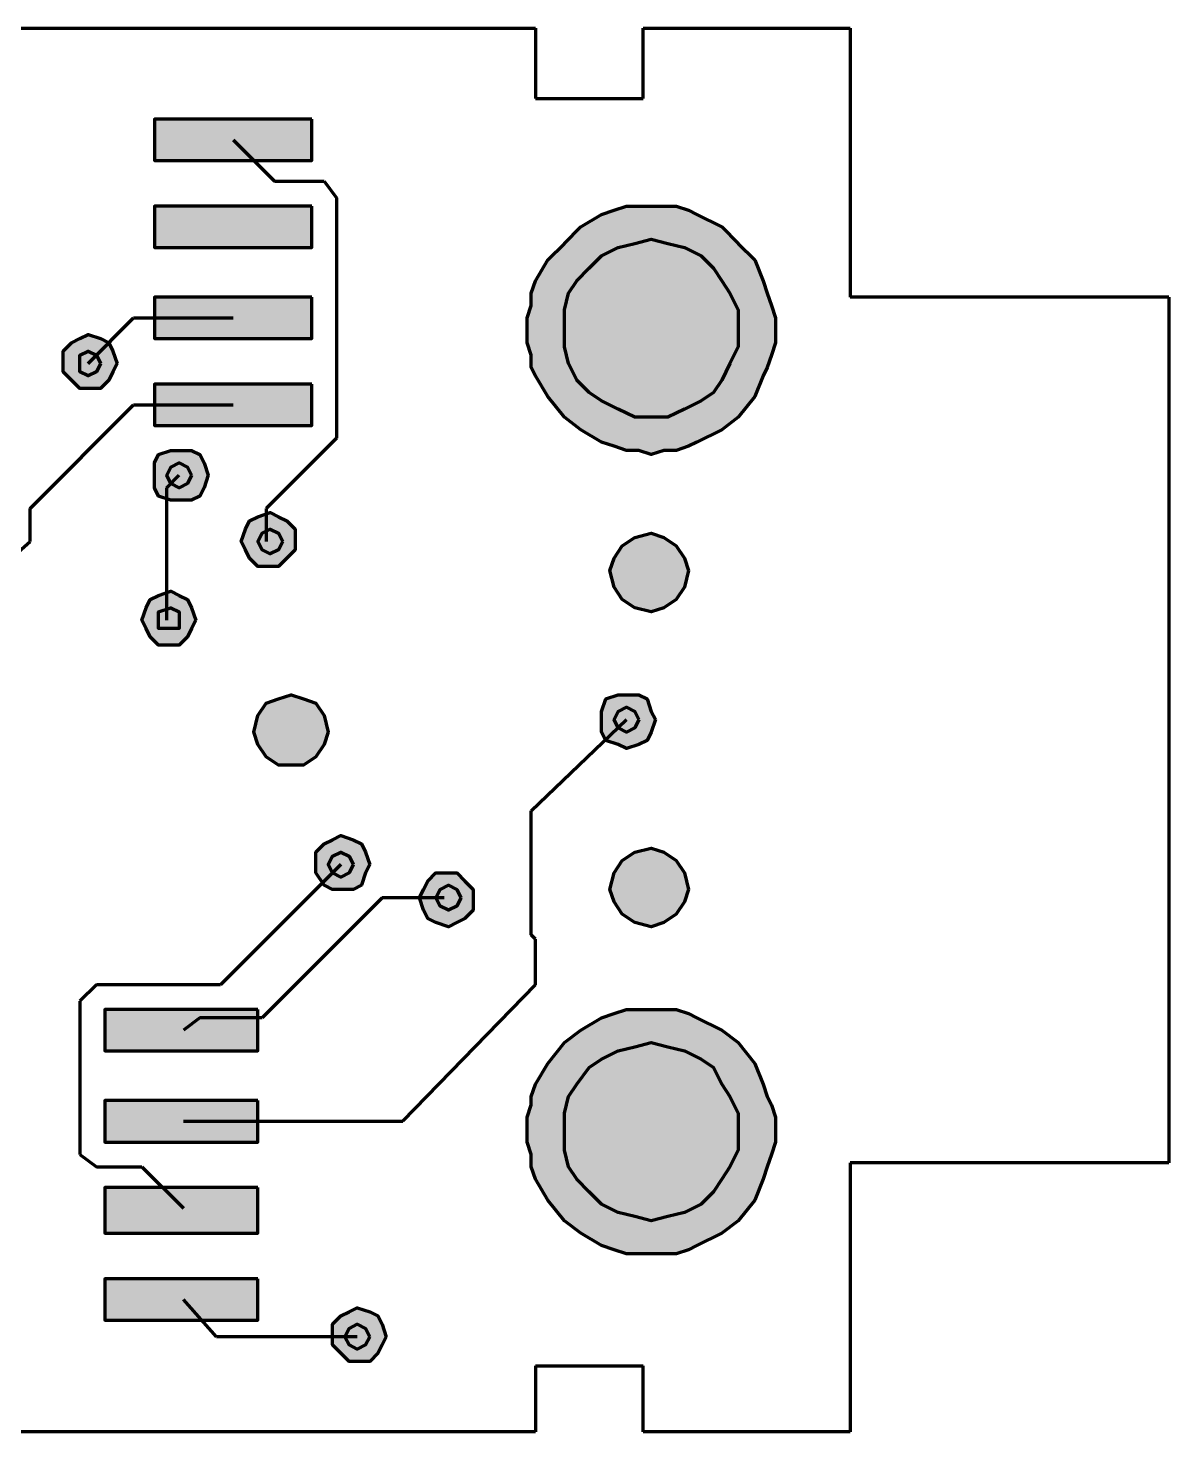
# Model space of a CAD drawing. Header units: inches. Extents: x 144.3 to 233.1, y 253.3 to 291.
# Drawn here: x 202.5 to 233.11, y 253.33 to 291 of the extents above; entities that cross this region are included whole.
import ezdxf

# ---------------------------------------------------------------- set-up
doc = ezdxf.new("R2010")
doc.units = ezdxf.units.IN
doc.header["$MEASUREMENT"] = 0
doc.layers.add('H', color=7, linetype='CONTINUOUS', lineweight=100)
doc.layers.add('P', color=250, linetype='CONTINUOUS', lineweight=100)

msp = doc.modelspace()

# ---------------------------------------------------------------- hatches: boundary and pattern name
at = {"layer": 'H', "linetype": 'Continuous'}
for color, points in [(0, [(210.111, 288.556), (205.889, 288.556), (205.889, 287.444), (210.111, 287.444)]), (0, [(210.111, 286.222), (205.889, 286.222), (205.889, 285.111), (210.111, 285.111)]), (0, [(222.556, 282.889), (222.556, 282.556), (222.444, 282.222), (222.333, 281.889), (222.222, 281.667), (222, 281.111), (221.556, 280.556), (221.111, 280.222), (220.444, 279.889), (220.222, 279.778), (219.889, 279.667), (219.556, 279.667), (219.222, 279.556), (218.889, 279.667), (218.556, 279.667), (218.222, 279.778), (217.889, 279.889), (217.333, 280.222), (216.889, 280.556), (216.444, 281.111), (216.111, 281.667), (216, 281.889), (216, 282.222), (215.889, 282.556), (215.889, 282.889), (215.889, 283.222), (216, 283.556), (216, 283.889), (216.111, 284.222), (216.444, 284.778), (216.889, 285.222), (217.333, 285.667), (217.889, 286), (218.222, 286.111), (218.556, 286.222), (218.889, 286.222), (219.222, 286.222), (219.556, 286.222), (219.889, 286.222), (220.222, 286.111), (220.444, 286), (221.111, 285.667), (221.556, 285.222), (222, 284.778), (222.222, 284.222), (222.333, 283.889), (222.444, 283.556), (222.556, 283.222)]), (7, [(221.556, 282.889), (221.556, 282.444), (221.333, 282), (221.111, 281.556), (220.889, 281.222), (220.556, 281), (220.111, 280.778), (219.667, 280.556), (219.222, 280.556), (218.778, 280.556), (218.333, 280.778), (217.889, 281), (217.556, 281.222), (217.222, 281.556), (217, 282), (216.889, 282.444), (216.889, 282.889), (216.889, 283.444), (217, 283.889), (217.222, 284.222), (217.556, 284.556), (217.889, 284.889), (218.333, 285.111), (218.778, 285.222), (219.222, 285.333), (219.667, 285.222), (220.111, 285.111), (220.556, 284.889), (220.889, 284.556), (221.111, 284.222), (221.333, 283.889), (221.556, 283.444)]), (0, [(210.111, 283.778), (205.889, 283.778), (205.889, 282.667), (210.111, 282.667)]), (0, [(204.889, 282), (204.778, 281.778), (204.667, 281.556), (204.444, 281.333), (204.111, 281.333), (203.889, 281.333), (203.667, 281.556), (203.444, 281.778), (203.444, 282), (203.444, 282.333), (203.667, 282.556), (203.889, 282.667), (204.111, 282.778), (204.444, 282.667), (204.667, 282.556), (204.778, 282.333)]), (7, [(204.444, 282), (204.333, 281.778), (204.111, 281.667), (203.889, 281.778), (203.889, 282), (203.889, 282.222), (204.111, 282.333), (204.333, 282.222)]), (0, [(210.111, 281.444), (205.889, 281.444), (205.889, 280.333), (210.111, 280.333)]), (0, [(207.333, 279), (207.222, 278.667), (207.111, 278.444), (206.889, 278.333), (206.556, 278.333), (206.333, 278.333), (206, 278.444), (205.889, 278.667), (205.889, 279), (205.889, 279.333), (206, 279.556), (206.333, 279.667), (206.556, 279.667), (206.889, 279.667), (207.111, 279.556), (207.222, 279.333)]), (7, [(206.889, 279), (206.778, 278.778), (206.556, 278.667), (206.333, 278.778), (206.222, 279), (206.333, 279.222), (206.556, 279.333), (206.778, 279.222)]), (0, [(209.667, 277.222), (209.667, 277), (209.444, 276.778), (209.222, 276.556), (209, 276.556), (208.667, 276.556), (208.444, 276.778), (208.333, 277), (208.222, 277.222), (208.333, 277.556), (208.444, 277.778), (208.667, 277.889), (209, 278), (209.222, 277.889), (209.444, 277.778), (209.667, 277.556)]), (7, [(209.333, 277.222), (209.222, 277), (209, 276.889), (208.778, 277), (208.667, 277.222), (208.778, 277.444), (209, 277.556), (209.222, 277.444)]), (7, [(220.222, 276.444), (220.111, 276), (219.889, 275.667), (219.556, 275.444), (219.222, 275.333), (218.778, 275.444), (218.444, 275.667), (218.222, 276), (218.111, 276.444), (218.222, 276.778), (218.444, 277.111), (218.778, 277.333), (219.222, 277.444), (219.556, 277.333), (219.889, 277.111), (220.111, 276.778)]), (0, [(207, 275.111), (206.889, 274.889), (206.778, 274.667), (206.556, 274.444), (206.333, 274.444), (206, 274.444), (205.778, 274.667), (205.667, 274.889), (205.556, 275.111), (205.667, 275.444), (205.778, 275.667), (206, 275.778), (206.333, 275.889), (206.556, 275.778), (206.778, 275.667), (206.889, 275.444)]), (7, [(206.556, 275.111), (206.556, 274.889), (206.333, 274.889), (206, 274.889), (206, 275.111), (206, 275.333), (206.333, 275.444), (206.556, 275.333)]), (7, [(210.556, 272.111), (210.444, 271.778), (210.222, 271.444), (209.889, 271.222), (209.556, 271.222), (209.222, 271.222), (208.889, 271.444), (208.667, 271.778), (208.556, 272.111), (208.667, 272.556), (208.889, 272.889), (209.222, 273), (209.556, 273.111), (209.889, 273), (210.222, 272.889), (210.444, 272.556)]), (0, [(219.333, 272.444), (219.222, 272.111), (219.111, 271.889), (218.889, 271.778), (218.556, 271.667), (218.333, 271.778), (218, 271.889), (217.889, 272.111), (217.889, 272.444), (217.889, 272.667), (218, 273), (218.333, 273.111), (218.556, 273.111), (218.889, 273.111), (219.111, 273), (219.222, 272.667)]), (7, [(218.889, 272.444), (218.778, 272.222), (218.556, 272.111), (218.333, 272.222), (218.222, 272.444), (218.333, 272.667), (218.556, 272.778), (218.778, 272.667)]), (0, [(211.667, 268.556), (211.556, 268.333), (211.444, 268), (211.222, 267.889), (210.889, 267.889), (210.667, 267.889), (210.444, 268), (210.222, 268.333), (210.222, 268.556), (210.222, 268.889), (210.444, 269.111), (210.667, 269.222), (210.889, 269.333), (211.222, 269.222), (211.444, 269.111), (211.556, 268.889)]), (7, [(220.222, 267.889), (220.111, 267.556), (219.889, 267.222), (219.556, 267), (219.222, 266.889), (218.778, 267), (218.444, 267.222), (218.222, 267.556), (218.111, 267.889), (218.222, 268.333), (218.444, 268.667), (218.778, 268.889), (219.222, 269), (219.556, 268.889), (219.889, 268.667), (220.111, 268.333)]), (7, [(211.222, 268.556), (211.111, 268.333), (210.889, 268.222), (210.667, 268.333), (210.556, 268.556), (210.667, 268.778), (210.889, 268.889), (211.111, 268.778)]), (0, [(214.444, 267.667), (214.444, 267.333), (214.222, 267.111), (214, 267), (213.778, 266.889), (213.444, 267), (213.222, 267.111), (213.111, 267.333), (213, 267.667), (213.111, 267.889), (213.222, 268.111), (213.444, 268.333), (213.778, 268.333), (214, 268.333), (214.222, 268.111), (214.444, 267.889)]), (7, [(214.111, 267.667), (214, 267.444), (213.778, 267.333), (213.556, 267.444), (213.444, 267.667), (213.556, 267.889), (213.778, 268), (214, 267.889)]), (0, [(208.667, 264.667), (204.556, 264.667), (204.556, 263.556), (208.667, 263.556)]), (0, [(222.556, 261.444), (222.556, 261.111), (222.444, 260.778), (222.333, 260.444), (222.222, 260.111), (222, 259.556), (221.556, 259), (221.111, 258.667), (220.444, 258.333), (220.222, 258.222), (219.889, 258.111), (219.556, 258.111), (219.222, 258.111), (218.889, 258.111), (218.556, 258.111), (218.222, 258.222), (217.889, 258.333), (217.333, 258.667), (216.889, 259), (216.444, 259.556), (216.111, 260.111), (216, 260.444), (216, 260.778), (215.889, 261.111), (215.889, 261.444), (215.889, 261.778), (216, 262.111), (216, 262.333), (216.111, 262.667), (216.444, 263.222), (216.889, 263.778), (217.333, 264.111), (217.889, 264.444), (218.222, 264.556), (218.556, 264.667), (218.889, 264.667), (219.222, 264.667), (219.556, 264.667), (219.889, 264.667), (220.222, 264.556), (220.444, 264.444), (221.111, 264.111), (221.556, 263.778), (222, 263.222), (222.222, 262.667), (222.333, 262.333), (222.444, 262.111), (222.556, 261.778)]), (7, [(221.556, 261.444), (221.556, 260.889), (221.333, 260.444), (221.111, 260.111), (220.889, 259.778), (220.556, 259.444), (220.111, 259.222), (219.667, 259.111), (219.222, 259), (218.778, 259.111), (218.333, 259.222), (217.889, 259.444), (217.556, 259.778), (217.222, 260.111), (217, 260.444), (216.889, 260.889), (216.889, 261.444), (216.889, 261.889), (217, 262.333), (217.222, 262.667), (217.556, 263.111), (217.889, 263.333), (218.333, 263.556), (218.778, 263.667), (219.222, 263.778), (219.667, 263.667), (220.111, 263.556), (220.556, 263.333), (220.889, 263.111), (221.111, 262.667), (221.333, 262.333), (221.556, 261.889)]), (0, [(208.667, 262.222), (204.556, 262.222), (204.556, 261.111), (208.667, 261.111)]), (0, [(208.667, 259.889), (204.556, 259.889), (204.556, 258.667), (208.667, 258.667)]), (0, [(208.667, 257.444), (204.556, 257.444), (204.556, 256.333), (208.667, 256.333)]), (0, [(212.111, 255.889), (212, 255.667), (211.889, 255.444), (211.667, 255.222), (211.333, 255.222), (211.111, 255.222), (210.889, 255.444), (210.667, 255.667), (210.667, 255.889), (210.667, 256.222), (210.889, 256.444), (211.111, 256.556), (211.333, 256.667), (211.667, 256.556), (211.889, 256.444), (212, 256.222)]), (7, [(211.667, 255.889), (211.556, 255.667), (211.333, 255.556), (211.111, 255.667), (211, 255.889), (211.111, 256.111), (211.333, 256.222), (211.556, 256.111)])]:
    msp.add_hatch(color=color, dxfattribs=at).paths.add_polyline_path(points)

# ---------------------------------------------------------------- linework, layer by layer
at = {"layer": 'P', "color": 0, "linetype": 'Continuous'}
for points in [[(144.333, 291), (216.111, 291)], [(216.111, 291), (216.111, 289.111)], [(219, 289.111), (219, 291)], [(219, 291), (224.556, 291)], [(224.556, 291), (224.556, 283.778)], [(216.111, 289.111), (219, 289.111)], [(210.111, 288.556), (205.889, 288.556), (205.889, 287.444), (210.111, 287.444), (210.111, 288.556)], [(208, 288), (209.111, 286.889)], [(209.111, 286.889), (210.444, 286.889)], [(210.444, 286.889), (210.778, 286.444)], [(210.778, 286.444), (210.778, 280)], [(210.111, 286.222), (205.889, 286.222), (205.889, 285.111), (210.111, 285.111), (210.111, 286.222)], [(222.556, 282.889), (222.556, 282.556), (222.444, 282.222), (222.333, 281.889), (222.222, 281.667), (222, 281.111), (221.556, 280.556), (221.111, 280.222), (220.444, 279.889), (220.222, 279.778), (219.889, 279.667), (219.556, 279.667), (219.222, 279.556), (218.889, 279.667), (218.556, 279.667), (218.222, 279.778), (217.889, 279.889), (217.333, 280.222), (216.889, 280.556), (216.444, 281.111), (216.111, 281.667), (216, 281.889), (216, 282.222), (215.889, 282.556), (215.889, 282.889), (215.889, 283.222), (216, 283.556), (216, 283.889), (216.111, 284.222), (216.444, 284.778), (216.889, 285.222), (217.333, 285.667), (217.889, 286), (218.222, 286.111), (218.556, 286.222), (218.889, 286.222), (219.222, 286.222), (219.556, 286.222), (219.889, 286.222), (220.222, 286.111), (220.444, 286), (221.111, 285.667), (221.556, 285.222), (222, 284.778), (222.222, 284.222), (222.333, 283.889), (222.444, 283.556), (222.556, 283.222), (222.556, 282.889)], [(221.556, 282.889), (221.556, 282.444), (221.333, 282), (221.111, 281.556), (220.889, 281.222), (220.556, 281), (220.111, 280.778), (219.667, 280.556), (219.222, 280.556), (218.778, 280.556), (218.333, 280.778), (217.889, 281), (217.556, 281.222), (217.222, 281.556), (217, 282), (216.889, 282.444), (216.889, 282.889), (216.889, 283.444), (217, 283.889), (217.222, 284.222), (217.556, 284.556), (217.889, 284.889), (218.333, 285.111), (218.778, 285.222), (219.222, 285.333), (219.667, 285.222), (220.111, 285.111), (220.556, 284.889), (220.889, 284.556), (221.111, 284.222), (221.333, 283.889), (221.556, 283.444), (221.556, 282.889)], [(210.111, 283.778), (205.889, 283.778), (205.889, 282.667), (210.111, 282.667), (210.111, 283.778)], [(233.111, 283.778), (224.556, 283.778)], [(233.111, 283.778), (233.111, 260.556)], [(204.111, 282), (205.333, 283.222)], [(205.333, 283.222), (208, 283.222)], [(204.889, 282), (204.778, 281.778), (204.667, 281.556), (204.444, 281.333), (204.111, 281.333), (203.889, 281.333), (203.667, 281.556), (203.444, 281.778), (203.444, 282), (203.444, 282.333), (203.667, 282.556), (203.889, 282.667), (204.111, 282.778), (204.444, 282.667), (204.667, 282.556), (204.778, 282.333), (204.889, 282)], [(204.444, 282), (204.333, 281.778), (204.111, 281.667), (203.889, 281.778), (203.889, 282), (203.889, 282.222), (204.111, 282.333), (204.333, 282.222), (204.444, 282)], [(210.111, 281.444), (205.889, 281.444), (205.889, 280.333), (210.111, 280.333), (210.111, 281.444)], [(202.556, 278.111), (205.333, 280.889)], [(205.333, 280.889), (208, 280.889)], [(210.778, 280), (208.889, 278.111)], [(207.333, 279), (207.222, 278.667), (207.111, 278.444), (206.889, 278.333), (206.556, 278.333), (206.333, 278.333), (206, 278.444), (205.889, 278.667), (205.889, 279), (205.889, 279.333), (206, 279.556), (206.333, 279.667), (206.556, 279.667), (206.889, 279.667), (207.111, 279.556), (207.222, 279.333), (207.333, 279)], [(206.889, 279), (206.778, 278.778), (206.556, 278.667), (206.333, 278.778), (206.222, 279), (206.333, 279.222), (206.556, 279.333), (206.778, 279.222), (206.889, 279)], [(206.222, 278.667), (206.556, 279)], [(206.222, 275.111), (206.222, 278.667)], [(202.556, 277.222), (202.556, 278.111)], [(209.667, 277.222), (209.667, 277), (209.444, 276.778), (209.222, 276.556), (209, 276.556), (208.667, 276.556), (208.444, 276.778), (208.333, 277), (208.222, 277.222), (208.333, 277.556), (208.444, 277.778), (208.667, 277.889), (209, 278), (209.222, 277.889), (209.444, 277.778), (209.667, 277.556), (209.667, 277.222)], [(208.889, 278.111), (208.889, 277.222)], [(209.333, 277.222), (209.222, 277), (209, 276.889), (208.778, 277), (208.667, 277.222), (208.778, 277.444), (209, 277.556), (209.222, 277.444), (209.333, 277.222)], [(220.222, 276.444), (220.111, 276), (219.889, 275.667), (219.556, 275.444), (219.222, 275.333), (218.778, 275.444), (218.444, 275.667), (218.222, 276), (218.111, 276.444), (218.222, 276.778), (218.444, 277.111), (218.778, 277.333), (219.222, 277.444), (219.556, 277.333), (219.889, 277.111), (220.111, 276.778), (220.222, 276.444)], [(220.222, 276.444), (220.111, 276), (219.889, 275.667), (219.556, 275.444), (219.222, 275.333), (218.778, 275.444), (218.444, 275.667), (218.222, 276), (218.111, 276.444), (218.222, 276.778), (218.444, 277.111), (218.778, 277.333), (219.222, 277.444), (219.556, 277.333), (219.889, 277.111), (220.111, 276.778), (220.222, 276.444)], [(201.667, 276.444), (202.556, 277.222)], [(207, 275.111), (206.889, 274.889), (206.778, 274.667), (206.556, 274.444), (206.333, 274.444), (206, 274.444), (205.778, 274.667), (205.667, 274.889), (205.556, 275.111), (205.667, 275.444), (205.778, 275.667), (206, 275.778), (206.333, 275.889), (206.556, 275.778), (206.778, 275.667), (206.889, 275.444), (207, 275.111)], [(206.556, 275.111), (206.556, 274.889), (206.333, 274.889), (206, 274.889), (206, 275.111), (206, 275.333), (206.333, 275.444), (206.556, 275.333), (206.556, 275.111)], [(210.556, 272.111), (210.444, 271.778), (210.222, 271.444), (209.889, 271.222), (209.556, 271.222), (209.222, 271.222), (208.889, 271.444), (208.667, 271.778), (208.556, 272.111), (208.667, 272.556), (208.889, 272.889), (209.222, 273), (209.556, 273.111), (209.889, 273), (210.222, 272.889), (210.444, 272.556), (210.556, 272.111)], [(210.556, 272.111), (210.444, 271.778), (210.222, 271.444), (209.889, 271.222), (209.556, 271.222), (209.222, 271.222), (208.889, 271.444), (208.667, 271.778), (208.556, 272.111), (208.667, 272.556), (208.889, 272.889), (209.222, 273), (209.556, 273.111), (209.889, 273), (210.222, 272.889), (210.444, 272.556), (210.556, 272.111)], [(219.333, 272.444), (219.222, 272.111), (219.111, 271.889), (218.889, 271.778), (218.556, 271.667), (218.333, 271.778), (218, 271.889), (217.889, 272.111), (217.889, 272.444), (217.889, 272.667), (218, 273), (218.333, 273.111), (218.556, 273.111), (218.889, 273.111), (219.111, 273), (219.222, 272.667), (219.333, 272.444)], [(218.889, 272.444), (218.778, 272.222), (218.556, 272.111), (218.333, 272.222), (218.222, 272.444), (218.333, 272.667), (218.556, 272.778), (218.778, 272.667), (218.889, 272.444)], [(216, 270), (218.556, 272.444)], [(216, 266.667), (216, 270)], [(211.667, 268.556), (211.556, 268.333), (211.444, 268), (211.222, 267.889), (210.889, 267.889), (210.667, 267.889), (210.444, 268), (210.222, 268.333), (210.222, 268.556), (210.222, 268.889), (210.444, 269.111), (210.667, 269.222), (210.889, 269.333), (211.222, 269.222), (211.444, 269.111), (211.556, 268.889), (211.667, 268.556)], [(220.222, 267.889), (220.111, 267.556), (219.889, 267.222), (219.556, 267), (219.222, 266.889), (218.778, 267), (218.444, 267.222), (218.222, 267.556), (218.111, 267.889), (218.222, 268.333), (218.444, 268.667), (218.778, 268.889), (219.222, 269), (219.556, 268.889), (219.889, 268.667), (220.111, 268.333), (220.222, 267.889)], [(220.222, 267.889), (220.111, 267.556), (219.889, 267.222), (219.556, 267), (219.222, 266.889), (218.778, 267), (218.444, 267.222), (218.222, 267.556), (218.111, 267.889), (218.222, 268.333), (218.444, 268.667), (218.778, 268.889), (219.222, 269), (219.556, 268.889), (219.889, 268.667), (220.111, 268.333), (220.222, 267.889)], [(211.222, 268.556), (211.111, 268.333), (210.889, 268.222), (210.667, 268.333), (210.556, 268.556), (210.667, 268.778), (210.889, 268.889), (211.111, 268.778), (211.222, 268.556)], [(210.889, 268.556), (207.667, 265.333)], [(214.444, 267.667), (214.444, 267.333), (214.222, 267.111), (214, 267), (213.778, 266.889), (213.444, 267), (213.222, 267.111), (213.111, 267.333), (213, 267.667), (213.111, 267.889), (213.222, 268.111), (213.444, 268.333), (213.778, 268.333), (214, 268.333), (214.222, 268.111), (214.444, 267.889), (214.444, 267.667)], [(214.111, 267.667), (214, 267.444), (213.778, 267.333), (213.556, 267.444), (213.444, 267.667), (213.556, 267.889), (213.778, 268), (214, 267.889), (214.111, 267.667)], [(212, 267.667), (208.778, 264.444)], [(213.667, 267.667), (212, 267.667)], [(216.111, 266.556), (216, 266.667)], [(216.111, 265.333), (216.111, 266.556)], [(204.333, 265.333), (203.889, 264.889)], [(207.667, 265.333), (204.333, 265.333)], [(212.556, 261.667), (216.111, 265.333)], [(203.889, 264.889), (203.889, 260.778)], [(208.667, 264.667), (204.556, 264.667), (204.556, 263.556), (208.667, 263.556), (208.667, 264.667)], [(207.111, 264.444), (206.667, 264.111)], [(208.778, 264.444), (207.111, 264.444)], [(222.556, 261.444), (222.556, 261.111), (222.444, 260.778), (222.333, 260.444), (222.222, 260.111), (222, 259.556), (221.556, 259), (221.111, 258.667), (220.444, 258.333), (220.222, 258.222), (219.889, 258.111), (219.556, 258.111), (219.222, 258.111), (218.889, 258.111), (218.556, 258.111), (218.222, 258.222), (217.889, 258.333), (217.333, 258.667), (216.889, 259), (216.444, 259.556), (216.111, 260.111), (216, 260.444), (216, 260.778), (215.889, 261.111), (215.889, 261.444), (215.889, 261.778), (216, 262.111), (216, 262.333), (216.111, 262.667), (216.444, 263.222), (216.889, 263.778), (217.333, 264.111), (217.889, 264.444), (218.222, 264.556), (218.556, 264.667), (218.889, 264.667), (219.222, 264.667), (219.556, 264.667), (219.889, 264.667), (220.222, 264.556), (220.444, 264.444), (221.111, 264.111), (221.556, 263.778), (222, 263.222), (222.222, 262.667), (222.333, 262.333), (222.444, 262.111), (222.556, 261.778), (222.556, 261.444)], [(221.556, 261.444), (221.556, 260.889), (221.333, 260.444), (221.111, 260.111), (220.889, 259.778), (220.556, 259.444), (220.111, 259.222), (219.667, 259.111), (219.222, 259), (218.778, 259.111), (218.333, 259.222), (217.889, 259.444), (217.556, 259.778), (217.222, 260.111), (217, 260.444), (216.889, 260.889), (216.889, 261.444), (216.889, 261.889), (217, 262.333), (217.222, 262.667), (217.556, 263.111), (217.889, 263.333), (218.333, 263.556), (218.778, 263.667), (219.222, 263.778), (219.667, 263.667), (220.111, 263.556), (220.556, 263.333), (220.889, 263.111), (221.111, 262.667), (221.333, 262.333), (221.556, 261.889), (221.556, 261.444)], [(208.667, 262.222), (204.556, 262.222), (204.556, 261.111), (208.667, 261.111), (208.667, 262.222)], [(206.667, 261.667), (212.556, 261.667)], [(203.889, 260.778), (204.333, 260.444)], [(204.333, 260.444), (205.556, 260.444)], [(205.556, 260.444), (206.667, 259.333)], [(224.556, 260.556), (224.556, 253.333)], [(233.111, 260.556), (224.556, 260.556)], [(208.667, 259.889), (204.556, 259.889), (204.556, 258.667), (208.667, 258.667), (208.667, 259.889)], [(208.667, 257.444), (204.556, 257.444), (204.556, 256.333), (208.667, 256.333), (208.667, 257.444)], [(207.556, 255.889), (206.667, 256.889)], [(212.111, 255.889), (212, 255.667), (211.889, 255.444), (211.667, 255.222), (211.333, 255.222), (211.111, 255.222), (210.889, 255.444), (210.667, 255.667), (210.667, 255.889), (210.667, 256.222), (210.889, 256.444), (211.111, 256.556), (211.333, 256.667), (211.667, 256.556), (211.889, 256.444), (212, 256.222), (212.111, 255.889)], [(211.667, 255.889), (211.556, 255.667), (211.333, 255.556), (211.111, 255.667), (211, 255.889), (211.111, 256.111), (211.333, 256.222), (211.556, 256.111), (211.667, 255.889)], [(211.333, 255.889), (207.556, 255.889)], [(216.111, 255.111), (216.111, 253.333)], [(216.111, 255.111), (219, 255.111)], [(219, 253.333), (219, 255.111)], [(216.111, 253.333), (144.333, 253.333)], [(224.556, 253.333), (219, 253.333)]]:
    msp.add_lwpolyline(points, dxfattribs=at)

doc.saveas('drawing.dxf')
